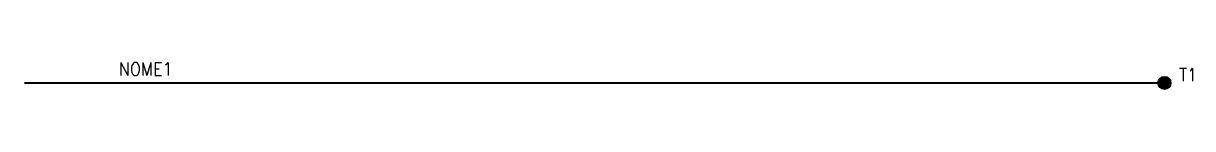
# Model space of a CAD drawing. Header units: millimetres. Extents: x -17 to 163, y -9 to -4.
import ezdxf
from ezdxf.enums import TextEntityAlignment as Align

# ---------------------------------------------------------------- set-up
doc = ezdxf.new("R2010")
doc.units = ezdxf.units.MM
doc.header["$LTSCALE"] = 10
doc.styles.add('ROMANS', font='romans.shx')

msp = doc.modelspace()

# ---------------------------------------------------------------- hatches: boundary and pattern name
h = msp.add_hatch(color=256)
h.paths.add_polyline_path([(158.19, -8.55, 1), (158.19, -6.55)])
h.paths.add_polyline_path([(158.19, -6.55, 1), (158.19, -8.55)])

# ---------------------------------------------------------------- linework, layer by layer
at = {"color": 7}
msp.add_line((159.09, -7.55), (159.19, -7.55), dxfattribs=at)
at = {"color": 5, "const_width": 0.3}
msp.add_lwpolyline([(157.19, -7.55), (-17.09, -7.55)], dxfattribs=at)
msp.add_circle((158.19, -7.55), 1)
msp.add_circle((158.19, -7.55), 1)
msp.add_point((159.09, -7.55))

# ---------------------------------------------------------------- texts
at = {"color": 7, "style": 'ROMANS', "width": 0.9}
msp.add_attdef('NOME1', (-2.56, -6.41), '', height=2, dxfattribs=at)
at = {"color": 7, "style": 'ROMANS', "width": 0.9, "flags": 1}
msp.add_attdef('T1', text='', height=2, dxfattribs=at).set_placement((161.82, -7.29), align=Align.CENTER)

doc.saveas('drawing.dxf')
